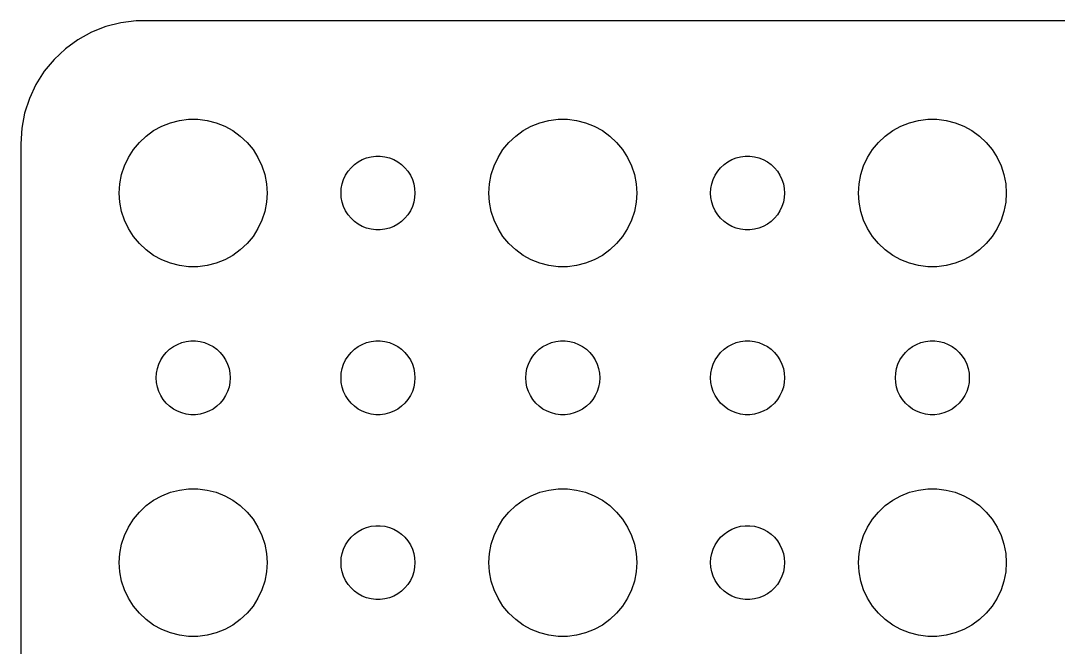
# Model space of a CAD drawing. Header units: metres. Extents: x -44 to 44, y 248 to 508.
# Drawn here: x -44.5 to -2.39, y 482.57 to 507.99 of the extents above; entities that cross this region are included whole.
import ezdxf

# ---------------------------------------------------------------- set-up
doc = ezdxf.new("R2010")
doc.units = ezdxf.units.M

msp = doc.modelspace()

# ---------------------------------------------------------------- linework, layer by layer
for p, q in [((-40.4369, 507.911), (-41.0451, 507.755)), ((-39.8139, 507.99), (-40.4369, 507.911)), ((39.8139, 507.99), (-39.8139, 507.99)), ((-41.6289, 507.524), (-42.1791, 507.222)), ((-41.0451, 507.755), (-41.6289, 507.524)), ((-42.1791, 507.222), (-42.6871, 506.853)), ((-42.6871, 506.853), (-43.1448, 506.423)), ((-43.1448, 506.423), (-43.5451, 505.939)), ((-43.5451, 505.939), (-43.8815, 505.409)), ((-43.8815, 505.409), (-44.1489, 504.841)), ((-44.1489, 504.841), (-44.3429, 504.243)), ((-44.3429, 504.243), (-44.4606, 503.627)), ((-39.1075, 503.533), (-38.7773, 503.714)), ((-38.7773, 503.714), (-38.427, 503.853)), ((-38.427, 503.853), (-38.0621, 503.947)), ((-38.0621, 503.947), (-37.6884, 503.994)), ((-37.6884, 503.994), (-37.3116, 503.994)), ((-37.3116, 503.994), (-36.9379, 503.947)), ((-36.9379, 503.947), (-36.5729, 503.853)), ((-36.5729, 503.853), (-36.2227, 503.714)), ((-36.2227, 503.714), (-35.8925, 503.533)), ((-24.1075, 503.533), (-23.7773, 503.714)), ((-23.7773, 503.714), (-23.427, 503.853)), ((-23.427, 503.853), (-23.0621, 503.947)), ((-23.0621, 503.947), (-22.6884, 503.994)), ((-22.6884, 503.994), (-22.3116, 503.994)), ((-22.3116, 503.994), (-21.9379, 503.947)), ((-21.9379, 503.947), (-21.5729, 503.853)), ((-21.5729, 503.853), (-21.2227, 503.714)), ((-21.2227, 503.714), (-20.8925, 503.533)), ((-9.10747, 503.533), (-8.77733, 503.714)), ((-8.77733, 503.714), (-8.42705, 503.853)), ((-8.42705, 503.853), (-8.06213, 503.947)), ((-8.06213, 503.947), (-7.68837, 503.994)), ((-7.68837, 503.994), (-7.31161, 503.994)), ((-7.31161, 503.994), (-6.93785, 503.947)), ((-6.93785, 503.947), (-6.57294, 503.853)), ((-6.57294, 503.853), (-6.22266, 503.714)), ((-6.22266, 503.714), (-5.89252, 503.533)), ((-44.4606, 503.627), (-44.5, 503)), ((-39.6869, 503.054), (-39.4123, 503.312)), ((-39.4123, 503.312), (-39.1075, 503.533)), ((-35.8925, 503.533), (-35.5877, 503.312)), ((-35.5877, 503.312), (-35.3131, 503.054)), ((-24.6869, 503.054), (-24.4123, 503.312)), ((-24.4123, 503.312), (-24.1075, 503.533)), ((-20.8925, 503.533), (-20.5877, 503.312)), ((-20.5877, 503.312), (-20.3131, 503.054)), ((-9.6869, 503.054), (-9.41226, 503.312)), ((-9.41226, 503.312), (-9.10747, 503.533)), ((-5.89252, 503.533), (-5.58772, 503.312)), ((-5.58772, 503.312), (-5.31308, 503.054)), ((-44.5, 503), (-44.5, 469)), ((-39.927, 502.763), (-39.6869, 503.054)), ((-35.3131, 503.054), (-35.0729, 502.763)), ((-24.927, 502.763), (-24.6869, 503.054)), ((-20.3131, 503.054), (-20.0729, 502.763)), ((-9.92705, 502.763), (-9.6869, 503.054)), ((-5.31308, 503.054), (-5.07294, 502.763)), ((-40.2893, 502.104), (-40.1289, 502.445)), ((-40.1289, 502.445), (-39.927, 502.763)), ((-35.0729, 502.763), (-34.8711, 502.445)), ((-34.8711, 502.445), (-34.7107, 502.104)), ((-30.6387, 502.357), (-30.4635, 502.427)), ((-30.4635, 502.427), (-30.2811, 502.473)), ((-30.2811, 502.473), (-30.0942, 502.497)), ((-30.0942, 502.497), (-29.9058, 502.497)), ((-29.9058, 502.497), (-29.7189, 502.473)), ((-29.7189, 502.473), (-29.5365, 502.427)), ((-29.5365, 502.427), (-29.3613, 502.357)), ((-25.2893, 502.104), (-25.1289, 502.445)), ((-25.1289, 502.445), (-24.927, 502.763)), ((-20.0729, 502.763), (-19.8711, 502.445)), ((-19.8711, 502.445), (-19.7107, 502.104)), ((-15.6387, 502.357), (-15.4635, 502.427)), ((-15.4635, 502.427), (-15.2811, 502.473)), ((-15.2811, 502.473), (-15.0942, 502.497)), ((-15.0942, 502.497), (-14.9058, 502.497)), ((-14.9058, 502.497), (-14.7189, 502.473)), ((-14.7189, 502.473), (-14.5365, 502.427)), ((-14.5365, 502.427), (-14.3613, 502.357)), ((-10.2893, 502.104), (-10.1289, 502.445)), ((-10.1289, 502.445), (-9.92705, 502.763)), ((-5.07294, 502.763), (-4.87108, 502.445)), ((-4.87108, 502.445), (-4.71066, 502.104)), ((-40.4057, 501.746), (-40.2893, 502.104)), ((-34.7107, 502.104), (-34.5942, 501.746)), ((-31.2135, 501.882), (-31.0934, 502.027)), ((-31.0934, 502.027), (-30.9561, 502.156)), ((-30.9561, 502.156), (-30.8037, 502.266)), ((-30.8037, 502.266), (-30.6387, 502.357)), ((-29.3613, 502.357), (-29.1963, 502.266)), ((-29.1963, 502.266), (-29.0439, 502.156)), ((-29.0439, 502.156), (-28.9065, 502.027)), ((-28.9065, 502.027), (-28.7865, 501.882)), ((-25.4057, 501.746), (-25.2893, 502.104)), ((-19.7107, 502.104), (-19.5942, 501.746)), ((-16.2135, 501.882), (-16.0934, 502.027)), ((-16.0934, 502.027), (-15.9561, 502.156)), ((-15.9561, 502.156), (-15.8037, 502.266)), ((-15.8037, 502.266), (-15.6387, 502.357)), ((-14.3613, 502.357), (-14.1963, 502.266)), ((-14.1963, 502.266), (-14.0439, 502.156)), ((-14.0439, 502.156), (-13.9065, 502.027)), ((-13.9065, 502.027), (-13.7865, 501.882)), ((-10.4057, 501.746), (-10.2893, 502.104)), ((-4.71066, 502.104), (-4.59424, 501.746)), ((-40.4763, 501.376), (-40.4057, 501.746)), ((-34.5942, 501.746), (-34.5237, 501.376)), ((-31.4529, 501.373), (-31.3947, 501.552)), ((-31.3947, 501.552), (-31.3145, 501.723)), ((-31.3145, 501.723), (-31.2135, 501.882)), ((-28.7865, 501.882), (-28.6855, 501.723)), ((-28.6855, 501.723), (-28.6053, 501.552)), ((-28.6053, 501.552), (-28.5471, 501.373)), ((-25.4763, 501.376), (-25.4057, 501.746)), ((-19.5942, 501.746), (-19.5237, 501.376)), ((-16.4529, 501.373), (-16.3947, 501.552)), ((-16.3947, 501.552), (-16.3145, 501.723)), ((-16.3145, 501.723), (-16.2135, 501.882)), ((-13.7865, 501.882), (-13.6855, 501.723)), ((-13.6855, 501.723), (-13.6053, 501.552)), ((-13.6053, 501.552), (-13.5471, 501.373)), ((-10.4763, 501.376), (-10.4057, 501.746)), ((-4.59424, 501.746), (-4.52365, 501.376)), ((-40.5, 501), (-40.4763, 501.376)), ((-34.5237, 501.376), (-34.5, 501)), ((-31.5, 501), (-31.4882, 501.188)), ((-31.4882, 501.188), (-31.4529, 501.373)), ((-28.5471, 501.373), (-28.5118, 501.188)), ((-28.5118, 501.188), (-28.5, 501)), ((-25.5, 501), (-25.4763, 501.376)), ((-19.5237, 501.376), (-19.5, 501)), ((-16.5, 501), (-16.4882, 501.188)), ((-16.4882, 501.188), (-16.4529, 501.373)), ((-13.5471, 501.373), (-13.5118, 501.188)), ((-13.5118, 501.188), (-13.5, 501)), ((-10.5, 501), (-10.4763, 501.376)), ((-4.52365, 501.376), (-4.5, 501)), ((-40.4763, 500.624), (-40.5, 501)), ((-34.5, 501), (-34.5237, 500.624)), ((-31.4882, 500.812), (-31.5, 501)), ((-31.4529, 500.627), (-31.4882, 500.812)), ((-28.5118, 500.812), (-28.5471, 500.627)), ((-28.5, 501), (-28.5118, 500.812)), ((-25.4763, 500.624), (-25.5, 501)), ((-19.5, 501), (-19.5237, 500.624)), ((-16.4882, 500.812), (-16.5, 501)), ((-16.4529, 500.627), (-16.4882, 500.812)), ((-13.5118, 500.812), (-13.5471, 500.627)), ((-13.5, 501), (-13.5118, 500.812)), ((-10.4763, 500.624), (-10.5, 501)), ((-4.5, 501), (-4.52365, 500.624)), ((-40.4057, 500.254), (-40.4763, 500.624)), ((-34.5237, 500.624), (-34.5942, 500.254)), ((-31.3947, 500.448), (-31.4529, 500.627)), ((-31.3145, 500.277), (-31.3947, 500.448)), ((-31.2135, 500.118), (-31.3145, 500.277)), ((-28.6855, 500.277), (-28.7865, 500.118)), ((-28.6053, 500.448), (-28.6855, 500.277)), ((-28.5471, 500.627), (-28.6053, 500.448)), ((-25.4057, 500.254), (-25.4763, 500.624)), ((-19.5237, 500.624), (-19.5942, 500.254)), ((-16.3947, 500.448), (-16.4529, 500.627)), ((-16.3145, 500.277), (-16.3947, 500.448)), ((-16.2135, 500.118), (-16.3145, 500.277)), ((-13.6855, 500.277), (-13.7865, 500.118)), ((-13.6053, 500.448), (-13.6855, 500.277)), ((-13.5471, 500.627), (-13.6053, 500.448)), ((-10.4057, 500.254), (-10.4763, 500.624)), ((-4.52365, 500.624), (-4.59424, 500.254)), ((-40.2893, 499.896), (-40.4057, 500.254)), ((-40.1289, 499.555), (-40.2893, 499.896)), ((-34.7107, 499.896), (-34.8711, 499.555)), ((-34.5942, 500.254), (-34.7107, 499.896)), ((-31.0934, 499.973), (-31.2135, 500.118)), ((-30.9561, 499.844), (-31.0934, 499.973)), ((-28.9065, 499.973), (-29.0439, 499.844)), ((-28.7865, 500.118), (-28.9065, 499.973)), ((-25.2893, 499.896), (-25.4057, 500.254)), ((-25.1289, 499.555), (-25.2893, 499.896)), ((-19.7107, 499.896), (-19.8711, 499.555)), ((-19.5942, 500.254), (-19.7107, 499.896)), ((-16.0934, 499.973), (-16.2135, 500.118)), ((-15.9561, 499.844), (-16.0934, 499.973)), ((-13.9065, 499.973), (-14.0439, 499.844)), ((-13.7865, 500.118), (-13.9065, 499.973)), ((-10.2893, 499.896), (-10.4057, 500.254)), ((-10.1289, 499.555), (-10.2893, 499.896)), ((-4.71066, 499.896), (-4.87108, 499.555)), ((-4.59424, 500.254), (-4.71066, 499.896)), ((-39.927, 499.237), (-40.1289, 499.555)), ((-34.8711, 499.555), (-35.0729, 499.237)), ((-30.8037, 499.734), (-30.9561, 499.844)), ((-30.6387, 499.643), (-30.8037, 499.734)), ((-30.4635, 499.573), (-30.6387, 499.643)), ((-30.2811, 499.527), (-30.4635, 499.573)), ((-30.0942, 499.503), (-30.2811, 499.527)), ((-29.9058, 499.503), (-30.0942, 499.503)), ((-29.7189, 499.527), (-29.9058, 499.503)), ((-29.5365, 499.573), (-29.7189, 499.527)), ((-29.3613, 499.643), (-29.5365, 499.573)), ((-29.1963, 499.734), (-29.3613, 499.643)), ((-29.0439, 499.844), (-29.1963, 499.734)), ((-24.927, 499.237), (-25.1289, 499.555)), ((-19.8711, 499.555), (-20.0729, 499.237)), ((-15.8037, 499.734), (-15.9561, 499.844)), ((-15.6387, 499.643), (-15.8037, 499.734)), ((-15.4635, 499.573), (-15.6387, 499.643)), ((-15.2811, 499.527), (-15.4635, 499.573)), ((-15.0942, 499.503), (-15.2811, 499.527)), ((-14.9058, 499.503), (-15.0942, 499.503)), ((-14.7189, 499.527), (-14.9058, 499.503)), ((-14.5365, 499.573), (-14.7189, 499.527)), ((-14.3613, 499.643), (-14.5365, 499.573)), ((-14.1963, 499.734), (-14.3613, 499.643)), ((-14.0439, 499.844), (-14.1963, 499.734)), ((-9.92705, 499.237), (-10.1289, 499.555)), ((-4.87108, 499.555), (-5.07294, 499.237)), ((-39.6869, 498.946), (-39.927, 499.237)), ((-35.0729, 499.237), (-35.3131, 498.946)), ((-24.6869, 498.946), (-24.927, 499.237)), ((-20.0729, 499.237), (-20.3131, 498.946)), ((-9.6869, 498.946), (-9.92705, 499.237)), ((-5.07294, 499.237), (-5.31308, 498.946)), ((-39.4123, 498.688), (-39.6869, 498.946)), ((-39.1075, 498.467), (-39.4123, 498.688)), ((-35.5877, 498.688), (-35.8925, 498.467)), ((-35.3131, 498.946), (-35.5877, 498.688)), ((-24.4123, 498.688), (-24.6869, 498.946)), ((-24.1075, 498.467), (-24.4123, 498.688)), ((-20.5877, 498.688), (-20.8925, 498.467)), ((-20.3131, 498.946), (-20.5877, 498.688)), ((-9.41226, 498.688), (-9.6869, 498.946)), ((-9.10747, 498.467), (-9.41226, 498.688)), ((-5.58772, 498.688), (-5.89252, 498.467)), ((-5.31308, 498.946), (-5.58772, 498.688)), ((-38.7773, 498.286), (-39.1075, 498.467)), ((-38.427, 498.147), (-38.7773, 498.286)), ((-36.2227, 498.286), (-36.5729, 498.147)), ((-35.8925, 498.467), (-36.2227, 498.286)), ((-23.7773, 498.286), (-24.1075, 498.467)), ((-23.427, 498.147), (-23.7773, 498.286)), ((-21.2227, 498.286), (-21.5729, 498.147)), ((-20.8925, 498.467), (-21.2227, 498.286)), ((-8.77733, 498.286), (-9.10747, 498.467)), ((-8.42705, 498.147), (-8.77733, 498.286)), ((-6.22266, 498.286), (-6.57294, 498.147)), ((-5.89252, 498.467), (-6.22266, 498.286)), ((-38.0621, 498.053), (-38.427, 498.147)), ((-37.6884, 498.006), (-38.0621, 498.053)), ((-37.3116, 498.006), (-37.6884, 498.006)), ((-36.9379, 498.053), (-37.3116, 498.006)), ((-36.5729, 498.147), (-36.9379, 498.053)), ((-23.0621, 498.053), (-23.427, 498.147)), ((-22.6884, 498.006), (-23.0621, 498.053)), ((-22.3116, 498.006), (-22.6884, 498.006)), ((-21.9379, 498.053), (-22.3116, 498.006)), ((-21.5729, 498.147), (-21.9379, 498.053)), ((-8.06213, 498.053), (-8.42705, 498.147)), ((-7.68837, 498.006), (-8.06213, 498.053)), ((-7.31161, 498.006), (-7.68837, 498.006)), ((-6.93785, 498.053), (-7.31161, 498.006)), ((-6.57294, 498.147), (-6.93785, 498.053)), ((-38.3037, 494.766), (-38.1387, 494.857)), ((-38.1387, 494.857), (-37.9635, 494.927)), ((-37.9635, 494.927), (-37.7811, 494.973)), ((-37.7811, 494.973), (-37.5942, 494.997)), ((-37.5942, 494.997), (-37.4058, 494.997)), ((-37.4058, 494.997), (-37.2189, 494.973)), ((-37.2189, 494.973), (-37.0365, 494.927)), ((-37.0365, 494.927), (-36.8613, 494.857)), ((-36.8613, 494.857), (-36.6963, 494.766)), ((-30.8037, 494.766), (-30.6387, 494.857)), ((-30.6387, 494.857), (-30.4635, 494.927)), ((-30.4635, 494.927), (-30.2811, 494.973)), ((-30.2811, 494.973), (-30.0942, 494.997)), ((-30.0942, 494.997), (-29.9058, 494.997)), ((-29.9058, 494.997), (-29.7189, 494.973)), ((-29.7189, 494.973), (-29.5365, 494.927)), ((-29.5365, 494.927), (-29.3613, 494.857)), ((-29.3613, 494.857), (-29.1963, 494.766)), ((-23.3037, 494.766), (-23.1387, 494.857)), ((-23.1387, 494.857), (-22.9635, 494.927)), ((-22.9635, 494.927), (-22.7811, 494.973)), ((-22.7811, 494.973), (-22.5942, 494.997)), ((-22.5942, 494.997), (-22.4058, 494.997)), ((-22.4058, 494.997), (-22.2189, 494.973)), ((-22.2189, 494.973), (-22.0365, 494.927)), ((-22.0365, 494.927), (-21.8613, 494.857)), ((-21.8613, 494.857), (-21.6963, 494.766)), ((-15.8037, 494.766), (-15.6387, 494.857)), ((-15.6387, 494.857), (-15.4635, 494.927)), ((-15.4635, 494.927), (-15.2811, 494.973)), ((-15.2811, 494.973), (-15.0942, 494.997)), ((-15.0942, 494.997), (-14.9058, 494.997)), ((-14.9058, 494.997), (-14.7189, 494.973)), ((-14.7189, 494.973), (-14.5365, 494.927)), ((-14.5365, 494.927), (-14.3613, 494.857)), ((-14.3613, 494.857), (-14.1963, 494.766)), ((-8.30373, 494.766), (-8.13866, 494.857)), ((-8.13866, 494.857), (-7.96352, 494.927)), ((-7.96352, 494.927), (-7.78107, 494.973)), ((-7.78107, 494.973), (-7.59418, 494.997)), ((-7.59418, 494.997), (-7.40581, 494.997)), ((-7.40581, 494.997), (-7.21892, 494.973)), ((-7.21892, 494.973), (-7.03647, 494.927)), ((-7.03647, 494.927), (-6.86133, 494.857)), ((-6.86133, 494.857), (-6.69626, 494.766)), ((-38.8145, 494.223), (-38.7135, 494.382)), ((-38.7135, 494.382), (-38.5934, 494.527)), ((-38.5934, 494.527), (-38.4561, 494.656)), ((-38.4561, 494.656), (-38.3037, 494.766)), ((-36.6963, 494.766), (-36.5439, 494.656)), ((-36.5439, 494.656), (-36.4065, 494.527)), ((-36.4065, 494.527), (-36.2865, 494.382)), ((-36.2865, 494.382), (-36.1855, 494.223)), ((-31.3145, 494.223), (-31.2135, 494.382)), ((-31.2135, 494.382), (-31.0934, 494.527)), ((-31.0934, 494.527), (-30.9561, 494.656)), ((-30.9561, 494.656), (-30.8037, 494.766)), ((-29.1963, 494.766), (-29.0439, 494.656)), ((-29.0439, 494.656), (-28.9065, 494.527)), ((-28.9065, 494.527), (-28.7865, 494.382)), ((-28.7865, 494.382), (-28.6855, 494.223)), ((-23.8145, 494.223), (-23.7135, 494.382)), ((-23.7135, 494.382), (-23.5934, 494.527)), ((-23.5934, 494.527), (-23.4561, 494.656)), ((-23.4561, 494.656), (-23.3037, 494.766)), ((-21.6963, 494.766), (-21.5439, 494.656)), ((-21.5439, 494.656), (-21.4065, 494.527)), ((-21.4065, 494.527), (-21.2865, 494.382)), ((-21.2865, 494.382), (-21.1855, 494.223)), ((-16.3145, 494.223), (-16.2135, 494.382)), ((-16.2135, 494.382), (-16.0934, 494.527)), ((-16.0934, 494.527), (-15.9561, 494.656)), ((-15.9561, 494.656), (-15.8037, 494.766)), ((-14.1963, 494.766), (-14.0439, 494.656)), ((-14.0439, 494.656), (-13.9065, 494.527)), ((-13.9065, 494.527), (-13.7865, 494.382)), ((-13.7865, 494.382), (-13.6855, 494.223)), ((-8.81445, 494.223), (-8.71352, 494.382)), ((-8.71352, 494.382), (-8.59344, 494.527)), ((-8.59344, 494.527), (-8.45613, 494.656)), ((-8.45613, 494.656), (-8.30373, 494.766)), ((-6.69626, 494.766), (-6.54385, 494.656)), ((-6.54385, 494.656), (-6.40654, 494.527)), ((-6.40654, 494.527), (-6.28647, 494.382)), ((-6.28647, 494.382), (-6.18553, 494.223)), ((-38.9529, 493.873), (-38.8947, 494.052)), ((-38.8947, 494.052), (-38.8145, 494.223)), ((-36.1855, 494.223), (-36.1053, 494.052)), ((-36.1053, 494.052), (-36.0471, 493.873)), ((-31.4529, 493.873), (-31.3947, 494.052)), ((-31.3947, 494.052), (-31.3145, 494.223)), ((-28.6855, 494.223), (-28.6053, 494.052)), ((-28.6053, 494.052), (-28.5471, 493.873)), ((-23.9529, 493.873), (-23.8947, 494.052)), ((-23.8947, 494.052), (-23.8145, 494.223)), ((-21.1855, 494.223), (-21.1053, 494.052)), ((-21.1053, 494.052), (-21.0471, 493.873)), ((-16.4529, 493.873), (-16.3947, 494.052)), ((-16.3947, 494.052), (-16.3145, 494.223)), ((-13.6855, 494.223), (-13.6053, 494.052)), ((-13.6053, 494.052), (-13.5471, 493.873)), ((-8.95287, 493.873), (-8.89465, 494.052)), ((-8.89465, 494.052), (-8.81445, 494.223)), ((-6.18553, 494.223), (-6.10533, 494.052)), ((-6.10533, 494.052), (-6.04712, 493.873)), ((-39, 493.5), (-38.9882, 493.688)), ((-38.9882, 493.688), (-38.9529, 493.873)), ((-36.0471, 493.873), (-36.0118, 493.688)), ((-36.0118, 493.688), (-36, 493.5)), ((-31.5, 493.5), (-31.4882, 493.688)), ((-31.4882, 493.688), (-31.4529, 493.873)), ((-28.5471, 493.873), (-28.5118, 493.688)), ((-28.5118, 493.688), (-28.5, 493.5)), ((-24, 493.5), (-23.9882, 493.688)), ((-23.9882, 493.688), (-23.9529, 493.873)), ((-21.0471, 493.873), (-21.0118, 493.688)), ((-21.0118, 493.688), (-21, 493.5)), ((-16.5, 493.5), (-16.4882, 493.688)), ((-16.4882, 493.688), (-16.4529, 493.873)), ((-13.5471, 493.873), (-13.5118, 493.688)), ((-13.5118, 493.688), (-13.5, 493.5)), ((-9, 493.5), (-8.98816, 493.688)), ((-8.98816, 493.688), (-8.95287, 493.873)), ((-6.04712, 493.873), (-6.01183, 493.688)), ((-6.01183, 493.688), (-6, 493.5)), ((-38.9882, 493.312), (-39, 493.5)), ((-38.9529, 493.127), (-38.9882, 493.312)), ((-38.8947, 492.948), (-38.9529, 493.127)), ((-36.0471, 493.127), (-36.1053, 492.948)), ((-36.0118, 493.312), (-36.0471, 493.127)), ((-36, 493.5), (-36.0118, 493.312)), ((-31.4882, 493.312), (-31.5, 493.5)), ((-31.4529, 493.127), (-31.4882, 493.312)), ((-31.3947, 492.948), (-31.4529, 493.127)), ((-28.5471, 493.127), (-28.6053, 492.948)), ((-28.5118, 493.312), (-28.5471, 493.127)), ((-28.5, 493.5), (-28.5118, 493.312)), ((-23.9882, 493.312), (-24, 493.5)), ((-23.9529, 493.127), (-23.9882, 493.312)), ((-23.8947, 492.948), (-23.9529, 493.127)), ((-21.0471, 493.127), (-21.1053, 492.948)), ((-21.0118, 493.312), (-21.0471, 493.127)), ((-21, 493.5), (-21.0118, 493.312)), ((-16.4882, 493.312), (-16.5, 493.5)), ((-16.4529, 493.127), (-16.4882, 493.312)), ((-16.3947, 492.948), (-16.4529, 493.127)), ((-13.5471, 493.127), (-13.6053, 492.948)), ((-13.5118, 493.312), (-13.5471, 493.127)), ((-13.5, 493.5), (-13.5118, 493.312)), ((-8.98816, 493.312), (-9, 493.5)), ((-8.95287, 493.127), (-8.98816, 493.312)), ((-8.89465, 492.948), (-8.95287, 493.127)), ((-6.04712, 493.127), (-6.10533, 492.948)), ((-6.01183, 493.312), (-6.04712, 493.127)), ((-6, 493.5), (-6.01183, 493.312)), ((-38.8145, 492.777), (-38.8947, 492.948)), ((-38.7135, 492.618), (-38.8145, 492.777)), ((-36.1855, 492.777), (-36.2865, 492.618)), ((-36.1053, 492.948), (-36.1855, 492.777)), ((-31.3145, 492.777), (-31.3947, 492.948)), ((-31.2135, 492.618), (-31.3145, 492.777)), ((-28.6855, 492.777), (-28.7865, 492.618)), ((-28.6053, 492.948), (-28.6855, 492.777)), ((-23.8145, 492.777), (-23.8947, 492.948)), ((-23.7135, 492.618), (-23.8145, 492.777)), ((-21.1855, 492.777), (-21.2865, 492.618)), ((-21.1053, 492.948), (-21.1855, 492.777)), ((-16.3145, 492.777), (-16.3947, 492.948)), ((-16.2135, 492.618), (-16.3145, 492.777)), ((-13.6855, 492.777), (-13.7865, 492.618)), ((-13.6053, 492.948), (-13.6855, 492.777)), ((-8.81445, 492.777), (-8.89465, 492.948)), ((-8.71352, 492.618), (-8.81445, 492.777)), ((-6.18553, 492.777), (-6.28647, 492.618)), ((-6.10533, 492.948), (-6.18553, 492.777)), ((-38.5934, 492.473), (-38.7135, 492.618)), ((-38.4561, 492.344), (-38.5934, 492.473)), ((-38.3037, 492.234), (-38.4561, 492.344)), ((-36.5439, 492.344), (-36.6963, 492.234)), ((-36.4065, 492.473), (-36.5439, 492.344)), ((-36.2865, 492.618), (-36.4065, 492.473)), ((-31.0934, 492.473), (-31.2135, 492.618)), ((-30.9561, 492.344), (-31.0934, 492.473)), ((-30.8037, 492.234), (-30.9561, 492.344)), ((-29.0439, 492.344), (-29.1963, 492.234)), ((-28.9065, 492.473), (-29.0439, 492.344)), ((-28.7865, 492.618), (-28.9065, 492.473)), ((-23.5934, 492.473), (-23.7135, 492.618)), ((-23.4561, 492.344), (-23.5934, 492.473)), ((-23.3037, 492.234), (-23.4561, 492.344)), ((-21.5439, 492.344), (-21.6963, 492.234)), ((-21.4065, 492.473), (-21.5439, 492.344)), ((-21.2865, 492.618), (-21.4065, 492.473)), ((-16.0934, 492.473), (-16.2135, 492.618)), ((-15.9561, 492.344), (-16.0934, 492.473)), ((-15.8037, 492.234), (-15.9561, 492.344)), ((-14.0439, 492.344), (-14.1963, 492.234)), ((-13.9065, 492.473), (-14.0439, 492.344)), ((-13.7865, 492.618), (-13.9065, 492.473)), ((-8.59344, 492.473), (-8.71352, 492.618)), ((-8.45613, 492.344), (-8.59344, 492.473)), ((-8.30373, 492.234), (-8.45613, 492.344)), ((-6.54385, 492.344), (-6.69626, 492.234)), ((-6.40654, 492.473), (-6.54385, 492.344)), ((-6.28647, 492.618), (-6.40654, 492.473)), ((-38.1387, 492.143), (-38.3037, 492.234)), ((-37.9635, 492.073), (-38.1387, 492.143)), ((-37.7811, 492.027), (-37.9635, 492.073)), ((-37.5942, 492.003), (-37.7811, 492.027)), ((-37.4058, 492.003), (-37.5942, 492.003)), ((-37.2189, 492.027), (-37.4058, 492.003)), ((-37.0365, 492.073), (-37.2189, 492.027)), ((-36.8613, 492.143), (-37.0365, 492.073)), ((-36.6963, 492.234), (-36.8613, 492.143)), ((-30.6387, 492.143), (-30.8037, 492.234)), ((-30.4635, 492.073), (-30.6387, 492.143)), ((-30.2811, 492.027), (-30.4635, 492.073)), ((-30.0942, 492.003), (-30.2811, 492.027)), ((-29.9058, 492.003), (-30.0942, 492.003)), ((-29.7189, 492.027), (-29.9058, 492.003)), ((-29.5365, 492.073), (-29.7189, 492.027)), ((-29.3613, 492.143), (-29.5365, 492.073)), ((-29.1963, 492.234), (-29.3613, 492.143)), ((-23.1387, 492.143), (-23.3037, 492.234)), ((-22.9635, 492.073), (-23.1387, 492.143)), ((-22.7811, 492.027), (-22.9635, 492.073)), ((-22.5942, 492.003), (-22.7811, 492.027)), ((-22.4058, 492.003), (-22.5942, 492.003)), ((-22.2189, 492.027), (-22.4058, 492.003)), ((-22.0365, 492.073), (-22.2189, 492.027)), ((-21.8613, 492.143), (-22.0365, 492.073)), ((-21.6963, 492.234), (-21.8613, 492.143)), ((-15.6387, 492.143), (-15.8037, 492.234)), ((-15.4635, 492.073), (-15.6387, 492.143)), ((-15.2811, 492.027), (-15.4635, 492.073)), ((-15.0942, 492.003), (-15.2811, 492.027)), ((-14.9058, 492.003), (-15.0942, 492.003)), ((-14.7189, 492.027), (-14.9058, 492.003)), ((-14.5365, 492.073), (-14.7189, 492.027)), ((-14.3613, 492.143), (-14.5365, 492.073)), ((-14.1963, 492.234), (-14.3613, 492.143)), ((-8.13866, 492.143), (-8.30373, 492.234)), ((-7.96352, 492.073), (-8.13866, 492.143)), ((-7.78107, 492.027), (-7.96352, 492.073)), ((-7.59418, 492.003), (-7.78107, 492.027)), ((-7.40581, 492.003), (-7.59418, 492.003)), ((-7.21892, 492.027), (-7.40581, 492.003)), ((-7.03647, 492.073), (-7.21892, 492.027)), ((-6.86133, 492.143), (-7.03647, 492.073)), ((-6.69626, 492.234), (-6.86133, 492.143)), ((-38.427, 488.853), (-38.0621, 488.947)), ((-38.0621, 488.947), (-37.6884, 488.994)), ((-37.6884, 488.994), (-37.3116, 488.994)), ((-37.3116, 488.994), (-36.9379, 488.947)), ((-36.9379, 488.947), (-36.5729, 488.853)), ((-23.427, 488.853), (-23.0621, 488.947)), ((-23.0621, 488.947), (-22.6884, 488.994)), ((-22.6884, 488.994), (-22.3116, 488.994)), ((-22.3116, 488.994), (-21.9379, 488.947)), ((-21.9379, 488.947), (-21.5729, 488.853)), ((-8.42705, 488.853), (-8.06213, 488.947)), ((-8.06213, 488.947), (-7.68837, 488.994)), ((-7.68837, 488.994), (-7.31161, 488.994)), ((-7.31161, 488.994), (-6.93785, 488.947)), ((-6.93785, 488.947), (-6.57294, 488.853)), ((-39.4123, 488.312), (-39.1075, 488.533)), ((-39.1075, 488.533), (-38.7773, 488.714)), ((-38.7773, 488.714), (-38.427, 488.853)), ((-36.5729, 488.853), (-36.2227, 488.714)), ((-36.2227, 488.714), (-35.8925, 488.533)), ((-35.8925, 488.533), (-35.5877, 488.312)), ((-24.4123, 488.312), (-24.1075, 488.533)), ((-24.1075, 488.533), (-23.7773, 488.714)), ((-23.7773, 488.714), (-23.427, 488.853)), ((-21.5729, 488.853), (-21.2227, 488.714)), ((-21.2227, 488.714), (-20.8925, 488.533)), ((-20.8925, 488.533), (-20.5877, 488.312)), ((-9.41226, 488.312), (-9.10747, 488.533)), ((-9.10747, 488.533), (-8.77733, 488.714)), ((-8.77733, 488.714), (-8.42705, 488.853)), ((-6.57294, 488.853), (-6.22266, 488.714)), ((-6.22266, 488.714), (-5.89252, 488.533)), ((-5.89252, 488.533), (-5.58772, 488.312)), ((-39.6869, 488.054), (-39.4123, 488.312)), ((-35.5877, 488.312), (-35.3131, 488.054)), ((-24.6869, 488.054), (-24.4123, 488.312)), ((-20.5877, 488.312), (-20.3131, 488.054)), ((-9.6869, 488.054), (-9.41226, 488.312)), ((-5.58772, 488.312), (-5.31308, 488.054)), ((-40.1289, 487.445), (-39.927, 487.763)), ((-39.927, 487.763), (-39.6869, 488.054)), ((-35.3131, 488.054), (-35.0729, 487.763)), ((-35.0729, 487.763), (-34.8711, 487.445)), ((-25.1289, 487.445), (-24.927, 487.763)), ((-24.927, 487.763), (-24.6869, 488.054)), ((-20.3131, 488.054), (-20.0729, 487.763)), ((-20.0729, 487.763), (-19.8711, 487.445)), ((-10.1289, 487.445), (-9.92705, 487.763)), ((-9.92705, 487.763), (-9.6869, 488.054)), ((-5.31308, 488.054), (-5.07294, 487.763)), ((-5.07294, 487.763), (-4.87108, 487.445)), ((-40.2893, 487.104), (-40.1289, 487.445)), ((-34.8711, 487.445), (-34.7107, 487.104)), ((-30.9561, 487.156), (-30.8037, 487.266)), ((-30.8037, 487.266), (-30.6387, 487.357)), ((-30.6387, 487.357), (-30.4635, 487.427)), ((-30.4635, 487.427), (-30.2811, 487.473)), ((-30.2811, 487.473), (-30.0942, 487.497)), ((-30.0942, 487.497), (-29.9058, 487.497)), ((-29.9058, 487.497), (-29.7189, 487.473)), ((-29.7189, 487.473), (-29.5365, 487.427)), ((-29.5365, 487.427), (-29.3613, 487.357)), ((-29.3613, 487.357), (-29.1963, 487.266)), ((-29.1963, 487.266), (-29.0439, 487.156)), ((-25.2893, 487.104), (-25.1289, 487.445)), ((-19.8711, 487.445), (-19.7107, 487.104)), ((-15.9561, 487.156), (-15.8037, 487.266)), ((-15.8037, 487.266), (-15.6387, 487.357)), ((-15.6387, 487.357), (-15.4635, 487.427)), ((-15.4635, 487.427), (-15.2811, 487.473)), ((-15.2811, 487.473), (-15.0942, 487.497)), ((-15.0942, 487.497), (-14.9058, 487.497)), ((-14.9058, 487.497), (-14.7189, 487.473)), ((-14.7189, 487.473), (-14.5365, 487.427)), ((-14.5365, 487.427), (-14.3613, 487.357)), ((-14.3613, 487.357), (-14.1963, 487.266)), ((-14.1963, 487.266), (-14.0439, 487.156)), ((-10.2893, 487.104), (-10.1289, 487.445)), ((-4.87108, 487.445), (-4.71066, 487.104)), ((-40.4057, 486.746), (-40.2893, 487.104)), ((-34.7107, 487.104), (-34.5942, 486.746)), ((-31.3145, 486.723), (-31.2135, 486.882)), ((-31.2135, 486.882), (-31.0934, 487.027)), ((-31.0934, 487.027), (-30.9561, 487.156)), ((-29.0439, 487.156), (-28.9065, 487.027)), ((-28.9065, 487.027), (-28.7865, 486.882)), ((-28.7865, 486.882), (-28.6855, 486.723)), ((-25.4057, 486.746), (-25.2893, 487.104)), ((-19.7107, 487.104), (-19.5942, 486.746)), ((-16.3145, 486.723), (-16.2135, 486.882)), ((-16.2135, 486.882), (-16.0934, 487.027)), ((-16.0934, 487.027), (-15.9561, 487.156)), ((-14.0439, 487.156), (-13.9065, 487.027)), ((-13.9065, 487.027), (-13.7865, 486.882)), ((-13.7865, 486.882), (-13.6855, 486.723)), ((-10.4057, 486.746), (-10.2893, 487.104)), ((-4.71066, 487.104), (-4.59424, 486.746)), ((-40.5, 486), (-40.4763, 486.376)), ((-40.4763, 486.376), (-40.4057, 486.746)), ((-34.5942, 486.746), (-34.5237, 486.376)), ((-34.5237, 486.376), (-34.5, 486)), ((-31.4882, 486.188), (-31.4529, 486.373)), ((-31.4529, 486.373), (-31.3947, 486.552)), ((-31.3947, 486.552), (-31.3145, 486.723)), ((-28.6855, 486.723), (-28.6053, 486.552)), ((-28.6053, 486.552), (-28.5471, 486.373)), ((-28.5471, 486.373), (-28.5118, 486.188)), ((-25.5, 486), (-25.4763, 486.376)), ((-25.4763, 486.376), (-25.4057, 486.746)), ((-19.5942, 486.746), (-19.5237, 486.376)), ((-19.5237, 486.376), (-19.5, 486)), ((-16.4882, 486.188), (-16.4529, 486.373)), ((-16.4529, 486.373), (-16.3947, 486.552)), ((-16.3947, 486.552), (-16.3145, 486.723)), ((-13.6855, 486.723), (-13.6053, 486.552)), ((-13.6053, 486.552), (-13.5471, 486.373)), ((-13.5471, 486.373), (-13.5118, 486.188)), ((-10.5, 486), (-10.4763, 486.376)), ((-10.4763, 486.376), (-10.4057, 486.746)), ((-4.59424, 486.746), (-4.52365, 486.376)), ((-4.52365, 486.376), (-4.5, 486)), ((-40.4763, 485.624), (-40.5, 486)), ((-34.5, 486), (-34.5237, 485.624)), ((-31.5, 486), (-31.4882, 486.188)), ((-31.4882, 485.812), (-31.5, 486)), ((-28.5118, 486.188), (-28.5, 486)), ((-28.5, 486), (-28.5118, 485.812)), ((-25.4763, 485.624), (-25.5, 486)), ((-19.5, 486), (-19.5237, 485.624)), ((-16.5, 486), (-16.4882, 486.188)), ((-16.4882, 485.812), (-16.5, 486)), ((-13.5118, 486.188), (-13.5, 486)), ((-13.5, 486), (-13.5118, 485.812)), ((-10.4763, 485.624), (-10.5, 486)), ((-4.5, 486), (-4.52365, 485.624)), ((-40.4057, 485.254), (-40.4763, 485.624)), ((-34.5237, 485.624), (-34.5942, 485.254)), ((-31.4529, 485.627), (-31.4882, 485.812)), ((-31.3947, 485.448), (-31.4529, 485.627)), ((-28.5471, 485.627), (-28.6053, 485.448)), ((-28.5118, 485.812), (-28.5471, 485.627)), ((-25.4057, 485.254), (-25.4763, 485.624)), ((-19.5237, 485.624), (-19.5942, 485.254)), ((-16.4529, 485.627), (-16.4882, 485.812)), ((-16.3947, 485.448), (-16.4529, 485.627)), ((-13.5471, 485.627), (-13.6053, 485.448)), ((-13.5118, 485.812), (-13.5471, 485.627)), ((-10.4057, 485.254), (-10.4763, 485.624)), ((-4.52365, 485.624), (-4.59424, 485.254)), ((-40.2893, 484.896), (-40.4057, 485.254)), ((-34.5942, 485.254), (-34.7107, 484.896)), ((-31.3145, 485.277), (-31.3947, 485.448)), ((-31.2135, 485.118), (-31.3145, 485.277)), ((-31.0934, 484.973), (-31.2135, 485.118)), ((-28.7865, 485.118), (-28.9065, 484.973)), ((-28.6855, 485.277), (-28.7865, 485.118)), ((-28.6053, 485.448), (-28.6855, 485.277)), ((-25.2893, 484.896), (-25.4057, 485.254)), ((-19.5942, 485.254), (-19.7107, 484.896)), ((-16.3145, 485.277), (-16.3947, 485.448)), ((-16.2135, 485.118), (-16.3145, 485.277)), ((-16.0934, 484.973), (-16.2135, 485.118)), ((-13.7865, 485.118), (-13.9065, 484.973)), ((-13.6855, 485.277), (-13.7865, 485.118)), ((-13.6053, 485.448), (-13.6855, 485.277)), ((-10.2893, 484.896), (-10.4057, 485.254)), ((-4.59424, 485.254), (-4.71066, 484.896)), ((-40.1289, 484.555), (-40.2893, 484.896)), ((-34.7107, 484.896), (-34.8711, 484.555)), ((-30.9561, 484.844), (-31.0934, 484.973)), ((-30.8037, 484.734), (-30.9561, 484.844)), ((-30.6387, 484.643), (-30.8037, 484.734)), ((-29.1963, 484.734), (-29.3613, 484.643)), ((-29.0439, 484.844), (-29.1963, 484.734)), ((-28.9065, 484.973), (-29.0439, 484.844)), ((-25.1289, 484.555), (-25.2893, 484.896)), ((-19.7107, 484.896), (-19.8711, 484.555)), ((-15.9561, 484.844), (-16.0934, 484.973)), ((-15.8037, 484.734), (-15.9561, 484.844)), ((-15.6387, 484.643), (-15.8037, 484.734)), ((-14.1963, 484.734), (-14.3613, 484.643)), ((-14.0439, 484.844), (-14.1963, 484.734)), ((-13.9065, 484.973), (-14.0439, 484.844)), ((-10.1289, 484.555), (-10.2893, 484.896)), ((-4.71066, 484.896), (-4.87108, 484.555)), ((-39.927, 484.237), (-40.1289, 484.555)), ((-34.8711, 484.555), (-35.0729, 484.237)), ((-30.4635, 484.573), (-30.6387, 484.643)), ((-30.2811, 484.527), (-30.4635, 484.573)), ((-30.0942, 484.503), (-30.2811, 484.527)), ((-29.9058, 484.503), (-30.0942, 484.503)), ((-29.7189, 484.527), (-29.9058, 484.503)), ((-29.5365, 484.573), (-29.7189, 484.527)), ((-29.3613, 484.643), (-29.5365, 484.573)), ((-24.927, 484.237), (-25.1289, 484.555)), ((-19.8711, 484.555), (-20.0729, 484.237)), ((-15.4635, 484.573), (-15.6387, 484.643)), ((-15.2811, 484.527), (-15.4635, 484.573)), ((-15.0942, 484.503), (-15.2811, 484.527)), ((-14.9058, 484.503), (-15.0942, 484.503)), ((-14.7189, 484.527), (-14.9058, 484.503)), ((-14.5365, 484.573), (-14.7189, 484.527)), ((-14.3613, 484.643), (-14.5365, 484.573)), ((-9.92705, 484.237), (-10.1289, 484.555)), ((-4.87108, 484.555), (-5.07294, 484.237)), ((-39.6869, 483.946), (-39.927, 484.237)), ((-39.4123, 483.688), (-39.6869, 483.946)), ((-35.3131, 483.946), (-35.5877, 483.688)), ((-35.0729, 484.237), (-35.3131, 483.946)), ((-24.6869, 483.946), (-24.927, 484.237)), ((-24.4123, 483.688), (-24.6869, 483.946)), ((-20.3131, 483.946), (-20.5877, 483.688)), ((-20.0729, 484.237), (-20.3131, 483.946)), ((-9.6869, 483.946), (-9.92705, 484.237)), ((-9.41226, 483.688), (-9.6869, 483.946)), ((-5.31308, 483.946), (-5.58772, 483.688)), ((-5.07294, 484.237), (-5.31308, 483.946)), ((-39.1075, 483.467), (-39.4123, 483.688)), ((-38.7773, 483.286), (-39.1075, 483.467)), ((-35.8925, 483.467), (-36.2227, 483.286)), ((-35.5877, 483.688), (-35.8925, 483.467)), ((-24.1075, 483.467), (-24.4123, 483.688)), ((-23.7773, 483.286), (-24.1075, 483.467)), ((-20.8925, 483.467), (-21.2227, 483.286)), ((-20.5877, 483.688), (-20.8925, 483.467)), ((-9.10747, 483.467), (-9.41226, 483.688)), ((-8.77733, 483.286), (-9.10747, 483.467)), ((-5.89252, 483.467), (-6.22266, 483.286)), ((-5.58772, 483.688), (-5.89252, 483.467)), ((-38.427, 483.147), (-38.7773, 483.286)), ((-38.0621, 483.053), (-38.427, 483.147)), ((-37.6884, 483.006), (-38.0621, 483.053)), ((-37.3116, 483.006), (-37.6884, 483.006)), ((-36.9379, 483.053), (-37.3116, 483.006)), ((-36.5729, 483.147), (-36.9379, 483.053)), ((-36.2227, 483.286), (-36.5729, 483.147)), ((-23.427, 483.147), (-23.7773, 483.286)), ((-23.0621, 483.053), (-23.427, 483.147)), ((-22.6884, 483.006), (-23.0621, 483.053)), ((-22.3116, 483.006), (-22.6884, 483.006)), ((-21.9379, 483.053), (-22.3116, 483.006)), ((-21.5729, 483.147), (-21.9379, 483.053)), ((-21.2227, 483.286), (-21.5729, 483.147)), ((-8.42705, 483.147), (-8.77733, 483.286)), ((-8.06213, 483.053), (-8.42705, 483.147)), ((-7.68837, 483.006), (-8.06213, 483.053)), ((-7.31161, 483.006), (-7.68837, 483.006)), ((-6.93785, 483.053), (-7.31161, 483.006)), ((-6.57294, 483.147), (-6.93785, 483.053)), ((-6.22266, 483.286), (-6.57294, 483.147))]:
    msp.add_line(p, q)

doc.saveas('drawing.dxf')
